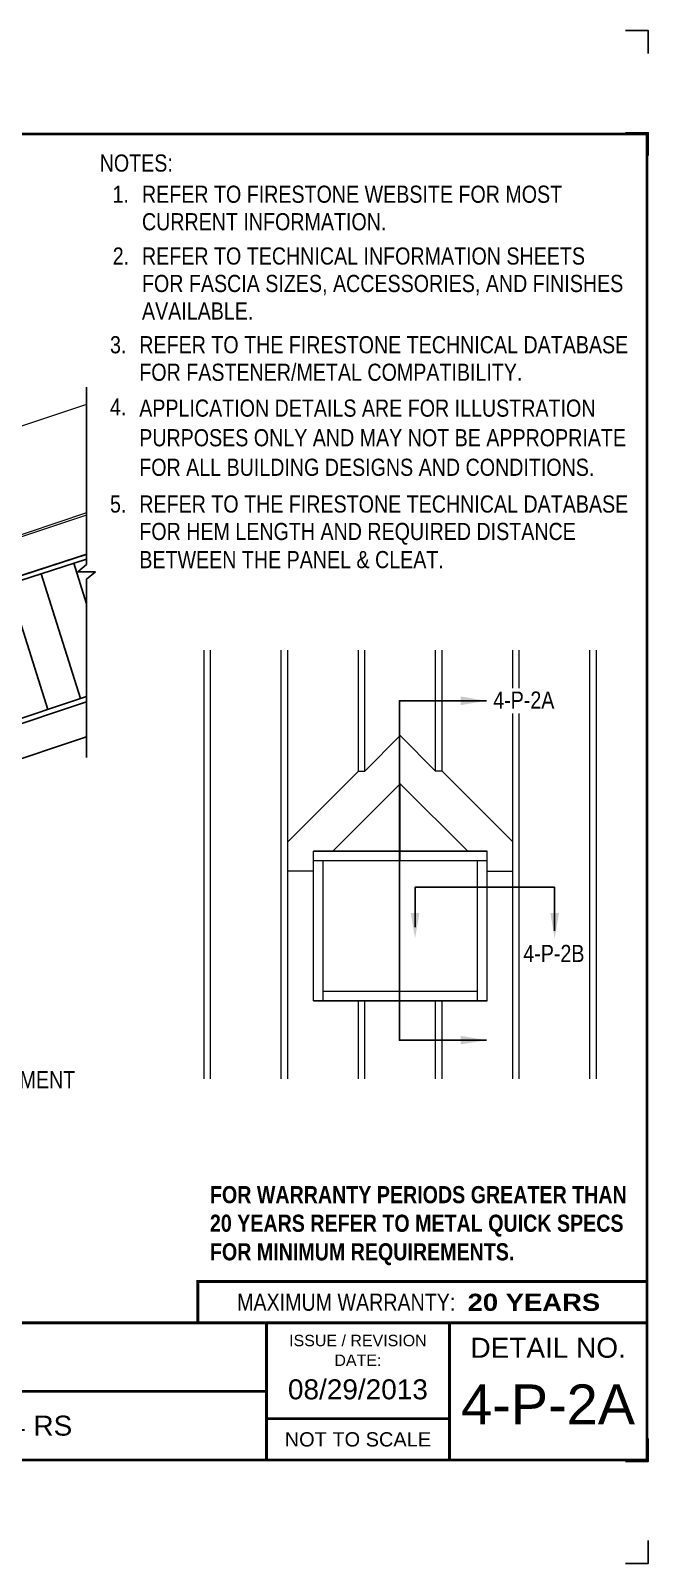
# Model space of a CAD drawing. Header units: inches. Extents: x 0 to 20, y 0 to 16.8.
# Drawn here: x 13.28 to 20.03, y 0 to 16.76 of the extents above; entities that cross this region are included whole.
import ezdxf
from ezdxf.enums import TextEntityAlignment as Align

# ---------------------------------------------------------------- set-up
doc = ezdxf.new("R2010")
doc.units = ezdxf.units.IN
doc.header["$MEASUREMENT"] = 0
doc.linetypes.add('HIDDEN', pattern=[0.375, 0.25, -0.125])
doc.layers.get('0').update_dxf_attribs({"linetype": 'CONTINUOUS'})
doc.layers.get('DEFPOINTS').update_dxf_attribs({"linetype": 'CONTINUOUS'})
doc.layers.add('FSBP-ACCESSORY-FIRESTONE', color=7, linetype='CONTINUOUS', lineweight=9)
doc.layers.add('FSBP-TRIMS', color=7, linetype='CONTINUOUS', lineweight=9)
for name, color, linetype in [('FSBP-ANNO-NOTE', 7, 'CONTINUOUS'), ('FSBP-INSULATION', 7, 'CONTINUOUS'), ('FSBP-SUBSTRATE-GENERIC', 9, 'CONTINUOUS'), ('FSBP-TTLB', 7, 'CONTINUOUS'), ('FSBP-TTLB-BORDER', 7, 'CONTINUOUS'), ('FSBP-TTLB-TEXT', 7, 'CONTINUOUS'), ('FSBP-UNDERLAYMENT', 7, 'HIDDEN'), ('FSBP-WALL-CURB', 9, 'CONTINUOUS')]:
    doc.layers.add(name, color=color, linetype=linetype)
doc.styles.add('ARIAL', font='arial.ttf')
doc.styles.add('ARIAL_BOLD', font='')
doc.styles.add('ARIAL_NAR', font='ARIALN.TTF')
doc.styles.add('FSBP_ARIAL_NAR', font='ARIALN.TTF')
doc.styles.add('TXT', font='simplex.shx')
doc.styles.get('ARIAL_BOLD').set_extended_font_data('Arial Black')
doc.dimstyles.new('STANDARD$7', dxfattribs={"dimscale": 1.5, "dimtxt": 0.2, "dimasz": 0.1, "dimexe": 0.1, "dimexo": 0.125, "dimgap": 0.09, "dimtad": 0, "dimdec": 3, "dimzin": 4, "dimdsep": 46, "dimtxsty": 'TXT', "dimcen": 0.09, "dimadec": 0, "dimazin": 0, "dimtfac": 1, "dimtdec": 3, "dimtofl": 0, "dimtmove": 2, "dimatfit": 3, "dimfxl": 0, "dimtolj": 1, "dimtzin": 4, "dimarcsym": 0})

# ---------------------------------------------------------------- blocks, each defined once
blk = doc.blocks.new('A$C486F1324')
at = {"layer": 'DEFPOINTS', "linetype": 'Continuous', "ltscale": 1.75}
for points in [[(20.031, 16.512), (20.031, 16.762), (19.781, 16.762)], [(20.031, 0.25), (20.031, 0), (19.781, 0)]]:
    blk.add_lwpolyline(points, dxfattribs=at)
at = {"layer": 'DEFPOINTS', "color": 1}
for points in [[(20.031, 15.396), (20.031, 15.646), (19.781, 15.646)], [(20.031, 1.365), (20.031, 1.115), (19.781, 1.115)]]:
    blk.add_lwpolyline(points, dxfattribs=at)
at = {"layer": 'FSBP-TTLB', "const_width": 0.0312}
blk.add_lwpolyline([(15.106, 2.631), (20.016, 2.631), (20.016, 3.082), (15.106, 3.082)], close=True, dxfattribs=at)
for points in [[(0.016, 2.631), (0.016, 1.131), (20.016, 1.131), (20.016, 2.631), (0.016, 2.631)], [(15.856, 2.631), (15.856, 1.131)], [(17.857, 2.631), (17.857, 1.131)], [(20.016, 2.631), (20.016, 1.131)], [(4.841, 1.881), (15.856, 1.881)], [(15.856, 1.582), (17.857, 1.582)]]:
    blk.add_lwpolyline(points, dxfattribs=at)
at = {"layer": 'FSBP-TTLB-BORDER', "const_width": 0.0312}
blk.add_lwpolyline([(20.016, 2.631), (20.016, 15.631), (0.016, 15.631), (0.016, 2.631)], dxfattribs=at)
at = {"layer": 'FSBP-TTLB-TEXT', "style": 'ARIAL_NAR'}
blk.add_text('MAXIMUM WARRANTY:', height=0.1875, dxfattribs=at).set_placement((17.921, 2.856), align=Align.MIDDLE_RIGHT)
at = {"layer": 'FSBP-TTLB-TEXT', "style": 'ARIAL'}
for s, height, p in [('ISSUE / REVISION', 0.125, (16.856, 2.437)), ('DETAIL NO.', 0.2188, (18.936, 2.358)), ('DATE:', 0.125, (16.856, 2.221)), ('NOT TO SCALE', 0.15625, (16.856, 1.356))]:
    blk.add_text(s, height=height, dxfattribs=at).set_placement(p, align=Align.MIDDLE_CENTER)
at = {"layer": 'FSBP-TTLB-TEXT'}
for tag, height, style, p in [('MAXIMUM_WARRANTY', 0.188, 'ARIAL_BOLD', (18.055, 2.855)), ('ACCPT_SYSTEMS', 0.219, 'ARIAL', (12.51, 1.506))]:
    blk.add_attdef(tag, text='', height=height, dxfattribs=dict(at, style=style)).set_placement(p, align=Align.MIDDLE_LEFT)
for tag, height, style, p in [('DETAIL_DESCP_LINE_1', 0.219, 'ARIAL_BOLD', (10.347, 2.257)), ('ISSUE_REV_DATE', 0.219, 'ARIAL', (16.856, 1.903)), ('DETAIL_NUMBER', 0.438, 'ARIAL', (18.935, 1.738))]:
    blk.add_attdef(tag, text='', height=height, dxfattribs=dict(at, style=style)).set_placement(p, align=Align.MIDDLE_CENTER)

msp = doc.modelspace()

# ---------------------------------------------------------------- hatches: boundary and pattern name
at = {"layer": 'FSBP-INSULATION'}
h = msp.add_hatch(dxfattribs=at)
h.set_pattern_fill('ANSI31', color=256, scale=3, angle=62.5, style=0)
h.set_pattern_definition([(107.5, (-22.87114, 1.1257), (-0.357644, -0.1127647), [])])
h.paths.add_polyline_path([(6.062, 8.44), (6.539, 7.02), (7.15, 7.225, -0.377023), (7.139, 7.259), (7.339, 7.326, -0.373627), (7.35, 7.293), (7.961, 7.498), (11.558, 8.701), (11.556, 8.705), (11.534, 8.704), (11.551, 8.722), (11.545, 8.739), (11.522, 8.738), (11.539, 8.756), (11.534, 8.773), (11.511, 8.771), (11.528, 8.79), (11.522, 8.806), (11.5, 8.805), (11.517, 8.823), (11.511, 8.84), (11.488, 8.839), (11.505, 8.857), (11.5, 8.874), (11.477, 8.872), (11.494, 8.891), (11.488, 8.907), (11.466, 8.906), (11.483, 8.924), (11.477, 8.941), (11.455, 8.94), (11.472, 8.958), (11.467, 8.974), (11.444, 8.972), (11.461, 8.991), (11.455, 9.007), (11.433, 9.006), (11.45, 9.024), (11.444, 9.041), (11.421, 9.04), (11.439, 9.059), (11.434, 9.075), (11.411, 9.074), (11.428, 9.092), (11.422, 9.109), (11.4, 9.107), (11.417, 9.126), (11.411, 9.143), (11.388, 9.141), (11.405, 9.159), (11.4, 9.176), (11.377, 9.175), (11.395, 9.194), (11.389, 9.21), (11.367, 9.209), (11.384, 9.228), (11.378, 9.244), (11.356, 9.243), (11.373, 9.261), (11.367, 9.278), (11.345, 9.276), (11.362, 9.295), (11.356, 9.312), (11.333, 9.31), (11.35, 9.328), (11.345, 9.345), (11.322, 9.344), (11.339, 9.362), (11.333, 9.379), (11.311, 9.377), (11.329, 9.397), (11.325, 9.408), (11.303, 9.406), (11.32, 9.425), (11.315, 9.44), (11.292, 9.439), (11.309, 9.457), (11.303, 9.474), (11.281, 9.472), (11.298, 9.491), (11.292, 9.508), (11.269, 9.506), (11.287, 9.525), (11.282, 9.542), (11.259, 9.54), (11.276, 9.559), (11.27, 9.575), (11.248, 9.574), (11.265, 9.593), (11.26, 9.609), (11.237, 9.607), (11.254, 9.626), (11.249, 9.642), (11.226, 9.641), (11.243, 9.659), (11.238, 9.676), (11.215, 9.675), (11.232, 9.693), (11.226, 9.71), (11.204, 9.708), (11.221, 9.727), (11.215, 9.743), (11.192, 9.742), (11.21, 9.761), (11.204, 9.78), (11.182, 9.778), (11.199, 9.797), (11.193, 9.813), (11.171, 9.812), (11.188, 9.83), (11.182, 9.847), (11.159, 9.846), (11.177, 9.864), (11.171, 9.881), (11.149, 9.879), (11.166, 9.898), (11.16, 9.915), (11.138, 9.913), (11.155, 9.932), (11.149, 9.949), (11.126, 9.947), (11.144, 9.966), (11.138, 9.983), (11.115, 9.981), (11.132, 10), (11.127, 10.016), (11.104, 10.015), (11.121, 10.033), (11.116, 10.05), (11.093, 10.049), (11.11, 10.067), (11.106, 10.079)])
h.paths.add_polyline_path([(11.722, 9.29), (11.739, 9.309), (11.734, 9.326), (11.711, 9.324), (11.729, 9.344), (11.726, 9.354), (11.703, 9.353), (11.72, 9.371), (11.715, 9.387), (11.692, 9.385), (11.709, 9.404), (11.704, 9.421), (11.681, 9.419), (11.698, 9.437), (11.692, 9.454), (11.67, 9.453), (11.687, 9.472), (11.682, 9.488), (11.659, 9.487), (11.676, 9.505), (11.671, 9.522), (11.648, 9.52), (11.665, 9.539), (11.66, 9.555), (11.637, 9.554), (11.655, 9.572), (11.649, 9.589), (11.626, 9.588), (11.643, 9.606), (11.638, 9.623), (11.615, 9.621), (11.632, 9.64), (11.627, 9.656), (11.604, 9.655), (11.621, 9.673), (11.615, 9.69), (11.593, 9.689), (11.611, 9.708), (11.604, 9.726), (11.582, 9.725), (11.599, 9.743), (11.593, 9.76), (11.571, 9.758), (11.588, 9.777), (11.582, 9.794), (11.56, 9.792), (11.577, 9.811), (11.571, 9.828), (11.549, 9.826), (11.566, 9.845), (11.56, 9.862), (11.538, 9.86), (11.555, 9.878), (11.549, 9.895), (11.526, 9.894), (11.544, 9.913), (11.538, 9.929), (11.516, 9.928), (11.533, 9.946), (11.527, 9.963), (11.504, 9.962), (11.521, 9.98), (11.516, 9.997), (11.493, 9.995), (11.51, 10.014), (11.504, 10.03), (11.482, 10.029), (11.499, 10.047), (11.493, 10.064), (11.471, 10.063), (11.488, 10.081), (11.482, 10.098), (11.459, 10.096), (11.476, 10.115), (11.46, 10.121), (11.438, 10.187), (11.184, 10.104), (11.181, 10.103), (11.204, 10.104), (11.187, 10.086), (11.193, 10.069), (11.215, 10.071), (11.198, 10.052), (11.204, 10.036), (11.227, 10.037), (11.209, 10.018), (11.215, 10.001), (11.237, 10.003), (11.22, 9.984), (11.226, 9.968), (11.249, 9.969), (11.231, 9.951), (11.237, 9.934), (11.26, 9.935), (11.242, 9.916), (11.248, 9.9), (11.27, 9.901), (11.253, 9.883), (11.259, 9.866), (11.282, 9.868), (11.264, 9.849), (11.27, 9.832), (11.293, 9.834), (11.275, 9.814), (11.281, 9.796), (11.303, 9.798), (11.286, 9.779), (11.292, 9.763), (11.315, 9.764), (11.298, 9.746), (11.303, 9.729), (11.326, 9.73), (11.309, 9.712), (11.315, 9.695), (11.337, 9.697), (11.32, 9.678), (11.326, 9.661), (11.348, 9.663), (11.331, 9.644), (11.336, 9.628), (11.359, 9.63), (11.342, 9.611), (11.347, 9.594), (11.37, 9.596), (11.352, 9.577), (11.358, 9.56), (11.381, 9.562), (11.364, 9.543), (11.369, 9.527), (11.392, 9.528), (11.375, 9.51), (11.38, 9.493), (11.403, 9.495), (11.386, 9.476), (11.391, 9.46), (11.414, 9.462), (11.396, 9.442), (11.399, 9.432), (11.422, 9.433), (11.405, 9.415), (11.41, 9.398), (11.433, 9.4), (11.416, 9.381), (11.422, 9.364), (11.444, 9.366), (11.427, 9.347), (11.433, 9.331), (11.456, 9.332), (11.439, 9.314), (11.444, 9.297), (11.467, 9.298), (11.45, 9.28), (11.455, 9.263), (11.478, 9.265), (11.46, 9.245), (11.465, 9.229), (11.488, 9.23), (11.471, 9.212), (11.477, 9.195), (11.499, 9.197), (11.482, 9.178), (11.488, 9.162), (11.511, 9.163), (11.494, 9.145), (11.499, 9.128), (11.522, 9.129), (11.504, 9.11), (11.51, 9.094), (11.532, 9.095), (11.515, 9.077), (11.521, 9.06), (11.544, 9.062), (11.527, 9.043), (11.532, 9.026), (11.555, 9.028), (11.538, 9.009), (11.543, 8.994), (11.566, 8.995), (11.549, 8.977), (11.554, 8.96), (11.577, 8.962), (11.56, 8.943), (11.565, 8.926), (11.588, 8.928), (11.571, 8.91), (11.577, 8.893), (11.599, 8.894), (11.582, 8.876), (11.588, 8.859), (11.611, 8.861), (11.594, 8.842), (11.599, 8.825), (11.622, 8.827), (11.605, 8.809), (11.611, 8.792), (11.633, 8.793), (11.616, 8.775), (11.622, 8.758), (11.645, 8.76), (11.628, 8.741), (11.633, 8.726), (11.901, 8.816), (11.9, 8.82), (11.877, 8.819), (11.894, 8.837), (11.889, 8.854), (11.866, 8.852), (11.883, 8.871), (11.877, 8.888), (11.855, 8.886), (11.872, 8.905), (11.867, 8.92), (11.844, 8.919), (11.861, 8.937), (11.855, 8.954), (11.833, 8.952), (11.85, 8.971), (11.844, 8.988), (11.822, 8.986), (11.839, 9.005), (11.834, 9.022), (11.811, 9.02), (11.828, 9.039), (11.822, 9.055), (11.8, 9.054), (11.817, 9.072), (11.811, 9.089), (11.789, 9.088), (11.806, 9.106), (11.8, 9.123), (11.777, 9.121), (11.795, 9.141), (11.79, 9.157), (11.767, 9.156), (11.784, 9.174), (11.779, 9.191), (11.756, 9.189), (11.773, 9.208), (11.767, 9.225), (11.745, 9.223), (11.762, 9.241), (11.756, 9.258), (11.733, 9.257), (11.75, 9.275), (11.745, 9.292)])
h.paths.add_polyline_path([(13.889, 9.481), (13.889, 10.763), (13.987, 10.844), (13.792, 10.844), (13.889, 10.925), (13.889, 10.983), (11.538, 10.219), (11.561, 10.151), (11.57, 10.152), (11.553, 10.134), (11.559, 10.117), (11.582, 10.118), (11.565, 10.1), (11.57, 10.083), (11.593, 10.085), (11.576, 10.066), (11.582, 10.049), (11.604, 10.051), (11.587, 10.033), (11.593, 10.016), (11.615, 10.017), (11.598, 9.999), (11.604, 9.982), (11.627, 9.984), (11.609, 9.965), (11.615, 9.948), (11.638, 9.949), (11.621, 9.931), (11.626, 9.914), (11.649, 9.916), (11.632, 9.897), (11.637, 9.88), (11.66, 9.882), (11.642, 9.863), (11.648, 9.846), (11.671, 9.848), (11.654, 9.83), (11.659, 9.813), (11.682, 9.814), (11.665, 9.796), (11.67, 9.779), (11.693, 9.78), (11.675, 9.761), (11.681, 9.743), (11.704, 9.744), (11.687, 9.726), (11.692, 9.709), (11.715, 9.711), (11.698, 9.692), (11.704, 9.675), (11.726, 9.677), (11.709, 9.659), (11.715, 9.642), (11.738, 9.643), (11.72, 9.625), (11.726, 9.608), (11.749, 9.609), (11.731, 9.591), (11.736, 9.575), (11.759, 9.576), (11.742, 9.558), (11.748, 9.541), (11.77, 9.543), (11.753, 9.523), (11.758, 9.507), (11.781, 9.508), (11.764, 9.49), (11.769, 9.473), (11.792, 9.475), (11.775, 9.456), (11.781, 9.44), (11.803, 9.441), (11.786, 9.422), (11.791, 9.407), (11.814, 9.408), (11.796, 9.389), (11.799, 9.378), (11.822, 9.38), (11.805, 9.361), (11.811, 9.345), (11.833, 9.346), (11.816, 9.328), (11.822, 9.311), (11.845, 9.312), (11.828, 9.294), (11.833, 9.277), (11.856, 9.279), (11.839, 9.26), (11.844, 9.244), (11.867, 9.245), (11.85, 9.226), (11.855, 9.21), (11.878, 9.211), (11.86, 9.192), (11.866, 9.176), (11.888, 9.177), (11.871, 9.159), (11.877, 9.142), (11.9, 9.143), (11.883, 9.125), (11.888, 9.108), (11.911, 9.11), (11.894, 9.091), (11.9, 9.074), (11.922, 9.076), (11.904, 9.057), (11.91, 9.04), (11.933, 9.042), (11.916, 9.024), (11.921, 9.007), (11.944, 9.008), (11.927, 8.99), (11.933, 8.973), (11.955, 8.975), (11.938, 8.956), (11.943, 8.94), (11.966, 8.942), (11.949, 8.924), (11.954, 8.907), (11.977, 8.908), (11.96, 8.89), (11.966, 8.873), (11.988, 8.875), (11.971, 8.856), (11.976, 8.841)])
h.paths.add_polyline_path([(8.009, 8.568), (9.889, 9.178), (10.041, 8.711), (8.161, 8.1)], flags=24)

# ---------------------------------------------------------------- linework, layer by layer
at = {"layer": 'FSBP-ACCESSORY-FIRESTONE'}
for p, q in [((15.174, 5.297), (15.174, 9.986)), ((15.244, 5.297), (15.244, 9.986)), ((16.018, 5.297), (16.018, 9.986)), ((16.088, 5.297), (16.088, 9.986)), ((16.862, 8.665), (16.862, 9.986)), ((16.932, 8.665), (16.932, 9.986)), ((17.705, 8.665), (17.705, 9.986)), ((17.776, 8.665), (17.776, 9.986)), ((18.549, 9.571), (18.549, 9.986)), ((18.619, 9.571), (18.619, 9.986)), ((19.393, 5.297), (19.393, 9.986)), ((19.463, 5.297), (19.463, 9.986)), ((18.549, 5.297), (18.549, 9.295)), ((18.619, 5.297), (18.619, 9.295)), ((17.319, 9.052), (16.932, 8.665)), ((17.319, 9.052), (17.705, 8.665)), ((16.862, 8.665), (16.088, 7.892)), ((16.862, 8.665), (16.932, 8.665)), ((17.776, 8.665), (17.705, 8.665)), ((17.776, 8.665), (18.549, 7.892)), ((17.319, 8.526), (16.58, 7.787)), ((17.319, 7.682), (17.319, 8.526)), ((17.319, 8.526), (18.057, 7.787)), ((16.369, 6.153), (16.369, 7.787)), ((18.268, 6.153), (18.268, 7.787)), ((16.369, 7.57), (16.088, 7.57)), ((18.268, 7.682), (16.369, 7.682)), ((16.475, 6.153), (16.475, 7.682)), ((18.162, 6.153), (18.162, 7.682)), ((18.268, 7.57), (18.549, 7.57)), ((16.475, 6.259), (18.162, 6.259)), ((16.862, 5.297), (16.862, 6.153)), ((16.932, 5.297), (16.932, 6.153)), ((17.705, 5.297), (17.705, 6.153)), ((17.776, 5.297), (17.776, 6.153))]:
    msp.add_line(p, q, dxfattribs=at)
at = {"layer": 'FSBP-ANNO-NOTE'}
msp.add_line((19.007, 6.917), (19.007, 7.393), dxfattribs=at)
for points in [[(18.262, 9.433), (17.309, 9.433), (17.309, 7.247)], [(17.481, 6.957), (17.481, 7.393), (19.007, 7.393)], [(18.262, 5.722), (17.309, 5.721), (17.309, 7.247)]]:
    msp.add_lwpolyline(points, dxfattribs=at)
for points in [[(17.981, 9.48), (18.262, 9.433), (17.981, 9.386)], [(17.528, 7.113), (17.481, 6.832), (17.434, 7.113)], [(19.054, 7.113), (19.007, 6.832), (18.96, 7.113)], [(17.981, 5.769), (18.262, 5.722), (17.981, 5.675)]]:
    msp.add_solid(points, dxfattribs=at)
at = {"layer": 'FSBP-INSULATION'}
for p, q in [((11.538, 10.219), (13.889, 10.983)), ((11.976, 8.841), (13.889, 9.481))]:
    msp.add_line(p, q, dxfattribs=at)
at = {"layer": 'FSBP-SUBSTRATE-GENERIC'}
for p, q in [((11.994, 8.789), (13.889, 9.423)), ((7.421, 6.873), (13.889, 9.038))]:
    msp.add_line(p, q, dxfattribs=at)
at = {"layer": 'FSBP-TRIMS'}
for p, q in [((13.889, 12.674), (9.077, 11.064)), ((13.889, 11.488), (9.433, 9.997)), ((13.889, 11.464), (9.443, 9.976))]:
    msp.add_line(p, q, dxfattribs=at)
at = {"layer": 'FSBP-UNDERLAYMENT', "const_width": 0.0187}
msp.add_lwpolyline([(13.889, 11.035), (11.523, 10.266)], dxfattribs=at)
at = {"layer": 'FSBP-WALL-CURB'}
for p, q in [((13.889, 12.862), (13.889, 10.925)), ((13.889, 10.925), (13.792, 10.844)), ((13.792, 10.844), (13.987, 10.844)), ((13.987, 10.844), (13.889, 10.763)), ((13.889, 10.763), (13.889, 8.814)), ((18.268, 7.787), (16.369, 7.787)), ((16.369, 6.153), (18.268, 6.153))]:
    msp.add_line(p, q, dxfattribs=at)

# ---------------------------------------------------------------- block references
ref = msp.add_blockref('A$C486F1324', (0, 0))
ref.add_attrib('MAXIMUM_WARRANTY', '20 YEARS', dxfattribs={"layer": 'FSBP-TTLB-TEXT', "height": 0.1875, "style": 'ARIAL_BOLD'}).set_placement((18.055, 2.855), align=Align.MIDDLE_LEFT)
ref.add_attrib('DETAIL_NUMBER', '4-P-2A', dxfattribs={"layer": 'FSBP-TTLB-TEXT', "height": 0.4375, "style": 'ARIAL'}).set_placement((18.935, 1.738), align=Align.MIDDLE_CENTER)
ref.add_attrib('ISSUE_REV_DATE', '08/29/2013', dxfattribs={"layer": 'FSBP-TTLB-TEXT', "height": 0.2188, "style": 'ARIAL'}).set_placement((16.856, 1.903), align=Align.MIDDLE_CENTER)
ref.add_attrib('ACCPT_SYSTEMS', 'UC-4 RS', dxfattribs={"layer": 'FSBP-TTLB-TEXT', "height": 0.2188, "style": 'ARIAL'}).set_placement((12.51, 1.506), align=Align.MIDDLE_LEFT)

# ---------------------------------------------------------------- texts
at = {"layer": 'FSBP-ANNO-NOTE', "style": 'FSBP_ARIAL_NAR'}
for s, p in [('NOTES:', (14.033, 15.314)), ('REFER TO FIRESTONE WEBSITE FOR MOST', (14.495, 14.973)), ('CURRENT INFORMATION.', (14.495, 14.672)), ('REFER TO TECHNICAL INFORMATION SHEETS', (14.495, 14.297)), ('FOR FASCIA SIZES, ACCESSORIES, AND FINISHES', (14.495, 13.997)), ('AVAILABLE.', (14.495, 13.696)), ('REFER TO THE FIRESTONE TECHNICAL DATABASE', (14.466, 13.327)), ('FOR FASTENER/METAL COMPATIBILITY.', (14.466, 13.026)), ('REFER TO THE FIRESTONE TECHNICAL DATABASE', (14.466, 11.585)), ('FOR HEM LENGTH AND REQUIRED DISTANCE', (14.466, 11.285)), ('BETWEEN THE PANEL & CLEAT.', (14.466, 10.977))]:
    msp.add_text(s, height=0.1875, dxfattribs=at).set_placement(p, align=Align.MIDDLE_LEFT)
for s, p in [('1.', (14.263, 14.973)), ('2.', (14.265, 14.297)), ('3.', (14.235, 13.327)), ('4.', (14.235, 12.647)), ('5.', (14.235, 11.585))]:
    msp.add_text(s, height=0.1875, dxfattribs=at).set_placement(p, align=Align.MIDDLE_CENTER)
at = {"layer": 'FSBP-ANNO-NOTE', "char_height": 0.1875, "style": 'FSBP_ARIAL_NAR'}
for s, insert, attachment_point in [('4-P-2A', (19.004, 9.347), 9), ('4-P-2B', (19.333, 6.576), 9), ('FIRESTONE APPROVED UNDERLAYMENT', (9.446, 5.383), 1), ('{\\fArial Narrow|b1|i0|c0|p34;FOR WARRANTY PERIODS GREATER THAN\\P20 YEARS REFER TO METAL QUICK SPECS\\PFOR MINIMUM REQUIREMENTS.}', (15.238, 4.126), 1)]:
    msp.add_mtext(s, dxfattribs=dict(at, insert=insert, attachment_point=attachment_point))
at = {"layer": 'FSBP-TRIMS', "style": 'FSBP_ARIAL_NAR'}
for s, p in [('APPLICATION DETAILS ARE FOR ILLUSTRATION', (14.465, 12.54)), ('PURPOSES ONLY AND MAY NOT BE APPROPRIATE', (14.465, 12.216)), ('FOR ALL BUILDING DESIGNS AND CONDITIONS.', (14.465, 11.893))]:
    msp.add_text(s, height=0.1875, dxfattribs=at).set_placement(p)

# ---------------------------------------------------------------- leaders
at = {"layer": 'FSBP-ANNO-NOTE', "annotation_type": 0, "has_hookline": 1, "hookline_direction": 0, "text_width": 4.298}
msp.add_leader([(7.012, 8.799), (9.03, 5.308), (9.311, 5.308)], dimstyle='STANDARD$7', override={"dimasz": 0.1875, "dimtad": 0}, dxfattribs=at)

doc.saveas('drawing.dxf')
